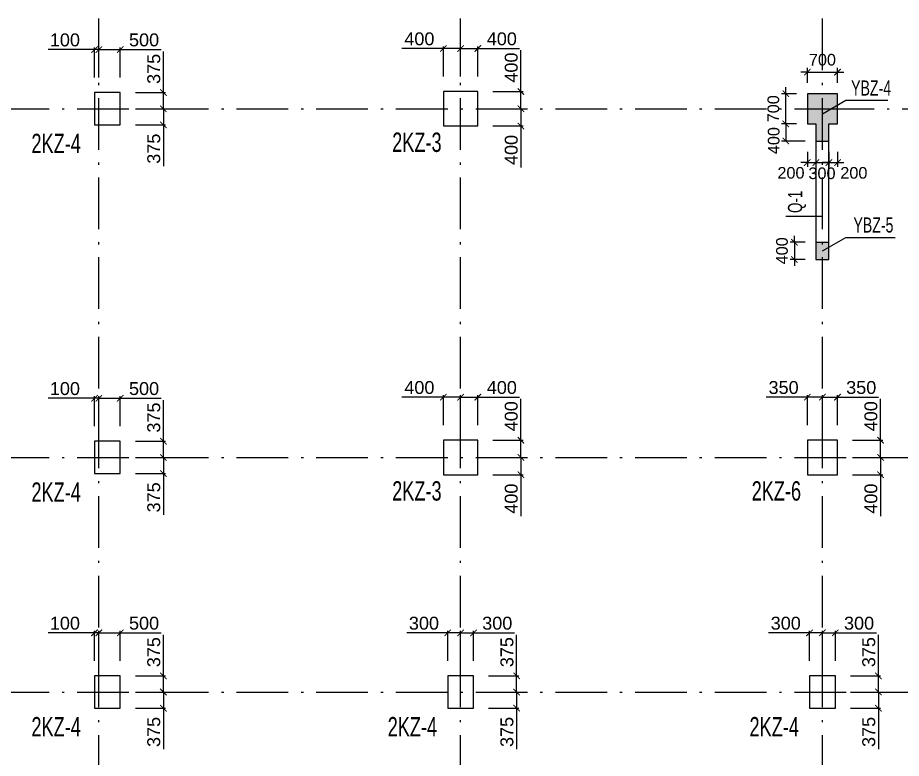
# Model space of a CAD drawing. Header units: millimetres. Extents: x -3831 to 465700, y 39900 to 106100.
# Drawn here: x 9717 to 30232, y 75460 to 92667 of the extents above; entities that cross this region are included whole.
import ezdxf

# ---------------------------------------------------------------- set-up
doc = ezdxf.new("R2010")
doc.units = ezdxf.units.MM
doc.linetypes.add('线型2', pattern=[1850, 1200, -300, 50, -300])
for name, color, linetype in [('BZ-name', 160, 'Continuous'), ('column_dim', 90, 'Continuous'), ('DOTE', 10, '线型2'), ('WALL-Beam', 80, 'Continuous'), ('wall_dim', 60, 'Continuous'), ('WALL_INFO', 130, 'Continuous')]:
    doc.layers.add(name, color=color, linetype=linetype)
for name, color, linetype, lineweight in [('S_Cl', 2, 'Continuous', 25), ('S_ColumFocus', 2, 'Continuous', 9), ('S_ConcWall', 3, 'Continuous', 25)]:
    doc.layers.add(name, color=color, linetype=linetype, lineweight=lineweight)
doc.styles.get("Standard").update_dxf_attribs({"font": 'arial.ttf'})
doc.styles.add('xxxx', font='RIF.ttf')
doc.dimstyles.new('ISO-25', dxfattribs={"dimtxt": 2.5, "dimasz": 2.5, "dimexe": 1.25, "dimexo": 0.625, "dimtad": 1, "dimtxsty": 'Standard', "dimcen": 2.5, "dimadec": 0, "dimazin": 0, "dimtfac": 1, "dimtmove": 0, "dimatfit": 3, "dimfxl": 1, "dimarcsym": 0})

# ---------------------------------------------------------------- blocks, each defined once
blk = doc.blocks.new('_ArchTick')
at = {"color": 0, "linetype": 'ByBlock', "const_width": 0.15}
blk.add_lwpolyline([(-0.5, -0.5), (0.5, 0.5)], dxfattribs=at)
blk = doc.blocks.new('*D212')
at = {"layer": 'Defpoints', "color": 0, "transparency": 16777216}
for p in [(28750, 91400), (28050, 90900), (28750, 90900)]:
    blk.add_point(p, dxfattribs=at)
at = {"layer": 'wall_dim', "color": 0, "lineweight": -2, "transparency": 16777216}
for p, q in [((28050, 91150), (28050, 91499)), ((28750, 91150), (28750, 91499)), ((28050, 91400), (27900, 91400)), ((28050, 91400), (28750, 91400)), ((28750, 91400), (28900, 91400))]:
    blk.add_line(p, q, dxfattribs=at)
at = {"layer": 'wall_dim', "color": 0, "lineweight": -2, "transparency": 16777216, "xscale": 150, "yscale": 150, "zscale": 150}
blk.add_blockref('_ArchTick', (28050, 91400), dxfattribs=at)
at = {"layer": 'wall_dim', "color": 0, "lineweight": -2, "transparency": 16777216, "xscale": 150, "yscale": 150, "zscale": 150, "rotation": 180}
blk.add_blockref('_ArchTick', (28750, 91400), dxfattribs=at)
at = {"layer": 'wall_dim', "color": 7, "transparency": 16777216, "insert": (28400, 91688), "char_height": 270, "attachment_point": 5}
blk.add_mtext('700', dxfattribs=at)
blk = doc.blocks.new('*D213')
at = {"layer": 'Defpoints', "color": 0, "transparency": 16777216}
for p in [(27550, 90900), (28050, 90900), (28050, 90200)]:
    blk.add_point(p, dxfattribs=at)
at = {"layer": 'wall_dim', "color": 0, "lineweight": -2, "transparency": 16777216}
for p, q in [((27800, 90900), (27451, 90900)), ((27550, 90900), (27550, 91050)), ((27550, 90200), (27550, 90900)), ((27800, 90200), (27451, 90200)), ((27550, 90200), (27550, 90050))]:
    blk.add_line(p, q, dxfattribs=at)
at = {"layer": 'wall_dim', "color": 0, "lineweight": -2, "transparency": 16777216, "xscale": 150, "yscale": 150, "zscale": 150}
for p, rotation in [((27550, 90900), 270), ((27550, 90200), 90)]:
    blk.add_blockref('_ArchTick', p, dxfattribs=dict(at, rotation=rotation))
at = {"layer": 'wall_dim', "color": 7, "transparency": 16777216, "insert": (27262, 90550), "char_height": 270, "attachment_point": 5, "rotation": 90}
blk.add_mtext('700', dxfattribs=at)
blk = doc.blocks.new('*D214')
at = {"layer": 'Defpoints', "color": 0, "transparency": 16777216}
for p in [(28050, 90200), (27550, 89800), (28250, 89800)]:
    blk.add_point(p, dxfattribs=at)
at = {"layer": 'wall_dim', "color": 0, "lineweight": -2, "transparency": 16777216}
for p, q in [((27800, 90200), (27451, 90200)), ((27550, 90200), (27550, 89800)), ((28000, 89800), (27451, 89800))]:
    blk.add_line(p, q, dxfattribs=at)
at = {"layer": 'wall_dim', "color": 0, "lineweight": -2, "transparency": 16777216, "xscale": 150, "yscale": 150, "zscale": 150}
for p, rotation in [((27550, 90200), 90), ((27550, 89800), 270)]:
    blk.add_blockref('_ArchTick', p, dxfattribs=dict(at, rotation=rotation))
at = {"layer": 'wall_dim', "color": 7, "transparency": 16777216, "insert": (27270, 89810), "char_height": 270, "attachment_point": 5, "rotation": 90}
blk.add_mtext('400', dxfattribs=at)
blk = doc.blocks.new('*D198')
at = {"layer": 'Defpoints', "color": 0, "transparency": 16777216}
for p in [(28050, 89800), (28250, 89800), (28250, 89300)]:
    blk.add_point(p, dxfattribs=at)
at = {"layer": 'wall_dim', "color": 0, "lineweight": -2, "transparency": 16777216}
for p, q in [((28050, 89550), (28050, 89201)), ((28250, 89550), (28250, 89201)), ((28050, 89300), (27900, 89300)), ((28050, 89300), (28250, 89300)), ((28250, 89300), (28400, 89300))]:
    blk.add_line(p, q, dxfattribs=at)
at = {"layer": 'wall_dim', "color": 0, "lineweight": -2, "transparency": 16777216, "xscale": 150, "yscale": 150, "zscale": 150}
blk.add_blockref('_ArchTick', (28050, 89300), dxfattribs=at)
at = {"layer": 'wall_dim', "color": 0, "lineweight": -2, "transparency": 16777216, "xscale": 150, "yscale": 150, "zscale": 150, "rotation": 180}
blk.add_blockref('_ArchTick', (28250, 89300), dxfattribs=at)
at = {"layer": 'wall_dim', "color": 7, "transparency": 16777216, "insert": (27670, 89060), "char_height": 270, "attachment_point": 5}
blk.add_mtext('200', dxfattribs=at)
blk = doc.blocks.new('*D215')
at = {"layer": 'Defpoints', "color": 0, "transparency": 16777216}
for p in [(28250, 89800), (28550, 89800), (28550, 89300)]:
    blk.add_point(p, dxfattribs=at)
at = {"layer": 'wall_dim', "color": 0, "lineweight": -2, "transparency": 16777216}
for p, q in [((28250, 89550), (28250, 89201)), ((28550, 89550), (28550, 89201)), ((28250, 89300), (28550, 89300))]:
    blk.add_line(p, q, dxfattribs=at)
at = {"layer": 'wall_dim', "color": 0, "lineweight": -2, "transparency": 16777216, "xscale": 150, "yscale": 150, "zscale": 150, "rotation": 180}
blk.add_blockref('_ArchTick', (28250, 89300), dxfattribs=at)
at = {"layer": 'wall_dim', "color": 0, "lineweight": -2, "transparency": 16777216, "xscale": 150, "yscale": 150, "zscale": 150}
blk.add_blockref('_ArchTick', (28550, 89300), dxfattribs=at)
at = {"layer": 'wall_dim', "color": 7, "transparency": 16777216, "insert": (28390, 89050), "char_height": 270, "attachment_point": 5}
blk.add_mtext('300', dxfattribs=at)
blk = doc.blocks.new('*D216')
at = {"layer": 'Defpoints', "color": 0, "transparency": 16777216}
for p in [(28550, 89800), (28750, 89800), (28750, 89300)]:
    blk.add_point(p, dxfattribs=at)
at = {"layer": 'wall_dim', "color": 0, "lineweight": -2, "transparency": 16777216}
for p, q in [((28550, 89550), (28550, 89201)), ((28750, 89550), (28750, 89201)), ((28550, 89300), (28400, 89300)), ((28550, 89300), (28750, 89300)), ((28750, 89300), (28900, 89300))]:
    blk.add_line(p, q, dxfattribs=at)
at = {"layer": 'wall_dim', "color": 0, "lineweight": -2, "transparency": 16777216, "xscale": 150, "yscale": 150, "zscale": 150}
blk.add_blockref('_ArchTick', (28550, 89300), dxfattribs=at)
at = {"layer": 'wall_dim', "color": 0, "lineweight": -2, "transparency": 16777216, "xscale": 150, "yscale": 150, "zscale": 150, "rotation": 180}
blk.add_blockref('_ArchTick', (28750, 89300), dxfattribs=at)
at = {"layer": 'wall_dim', "color": 7, "transparency": 16777216, "insert": (29130, 89060), "char_height": 270, "attachment_point": 5}
blk.add_mtext('200', dxfattribs=at)
blk = doc.blocks.new('*D217')
at = {"layer": 'Defpoints', "color": 0, "transparency": 16777216}
for p in [(28250, 87450), (27750, 87050), (28250, 87050)]:
    blk.add_point(p, dxfattribs=at)
at = {"layer": 'wall_dim', "color": 0, "lineweight": -2, "transparency": 16777216}
for p, q in [((28000, 87450), (27651, 87450)), ((27750, 87450), (27750, 87600)), ((27750, 87450), (27750, 87050)), ((28000, 87050), (27651, 87050)), ((27750, 87050), (27750, 86900))]:
    blk.add_line(p, q, dxfattribs=at)
at = {"layer": 'wall_dim', "color": 0, "lineweight": -2, "transparency": 16777216, "xscale": 150, "yscale": 150, "zscale": 150}
for p, rotation in [((27750, 87450), 270), ((27750, 87050), 90)]:
    blk.add_blockref('_ArchTick', p, dxfattribs=dict(at, rotation=rotation))
at = {"layer": 'wall_dim', "color": 7, "transparency": 16777216, "insert": (27462, 87250), "char_height": 270, "attachment_point": 5, "rotation": 90}
blk.add_mtext('400', dxfattribs=at)
blk = doc.blocks.new('*D1526')
at = {"layer": 'column_dim', "color": 0, "lineweight": -2, "transparency": 16777216}
for p, q in [((29100, 82450), (29800, 82450)), ((29750, 82450), (29750, 82050)), ((29100, 82050), (29800, 82050)), ((29750, 82050), (29750, 81086))]:
    blk.add_line(p, q, dxfattribs=at)
at = {"layer": 'Defpoints', "color": 0, "transparency": 16777216}
for p in [(28750, 82450), (29750, 82450), (28750, 82050)]:
    blk.add_point(p, dxfattribs=at)
at = {"layer": 'column_dim', "color": 0, "lineweight": -2, "transparency": 16777216, "xscale": 150, "yscale": 150, "zscale": 150}
for p, rotation in [((29750, 82450), 90), ((29750, 82050), 270)]:
    blk.add_blockref('_ArchTick', p, dxfattribs=dict(at, rotation=rotation))
at = {"layer": 'column_dim', "color": 7, "transparency": 16777216, "insert": (29527, 81493), "char_height": 300, "attachment_point": 5, "rotation": 90}
blk.add_mtext('400', dxfattribs=at)
blk = doc.blocks.new('*D1527')
at = {"layer": 'column_dim', "color": 0, "lineweight": -2, "transparency": 16777216}
for p, q in [((29750, 82850), (29750, 83814)), ((29100, 82850), (29800, 82850)), ((29750, 82450), (29750, 82850)), ((29100, 82450), (29800, 82450))]:
    blk.add_line(p, q, dxfattribs=at)
at = {"layer": 'Defpoints', "color": 0, "transparency": 16777216}
for p in [(28750, 82850), (28750, 82450), (29750, 82450)]:
    blk.add_point(p, dxfattribs=at)
at = {"layer": 'column_dim', "color": 0, "lineweight": -2, "transparency": 16777216, "xscale": 150, "yscale": 150, "zscale": 150}
for p, rotation in [((29750, 82850), 90), ((29750, 82450), 270)]:
    blk.add_blockref('_ArchTick', p, dxfattribs=dict(at, rotation=rotation))
at = {"layer": 'column_dim', "color": 7, "transparency": 16777216, "insert": (29527, 83407), "char_height": 300, "attachment_point": 5, "rotation": 90}
blk.add_mtext('400', dxfattribs=at)
blk = doc.blocks.new('*D1528')
at = {"layer": 'column_dim', "color": 0, "lineweight": -2, "transparency": 16777216}
for p, q in [((28400, 83200), (28400, 83900)), ((28400, 83850), (28750, 83850)), ((28750, 83200), (28750, 83900)), ((28750, 83850), (29702, 83850))]:
    blk.add_line(p, q, dxfattribs=at)
at = {"layer": 'Defpoints', "color": 0, "transparency": 16777216}
for p in [(28400, 83850), (28400, 82850), (28750, 82850)]:
    blk.add_point(p, dxfattribs=at)
at = {"layer": 'column_dim', "color": 0, "lineweight": -2, "transparency": 16777216, "xscale": 150, "yscale": 150, "zscale": 150, "rotation": 180}
blk.add_blockref('_ArchTick', (28400, 83850), dxfattribs=at)
at = {"layer": 'column_dim', "color": 0, "lineweight": -2, "transparency": 16777216, "xscale": 150, "yscale": 150, "zscale": 150}
blk.add_blockref('_ArchTick', (28750, 83850), dxfattribs=at)
at = {"layer": 'column_dim', "color": 7, "transparency": 16777216, "insert": (29301, 84073), "char_height": 300, "attachment_point": 5}
blk.add_mtext('350', dxfattribs=at)
blk = doc.blocks.new('*D1529')
at = {"layer": 'column_dim', "color": 0, "lineweight": -2, "transparency": 16777216}
for p, q in [((28050, 83850), (27098, 83850)), ((28050, 83200), (28050, 83900)), ((28400, 83850), (28050, 83850)), ((28400, 83200), (28400, 83900))]:
    blk.add_line(p, q, dxfattribs=at)
at = {"layer": 'Defpoints', "color": 0, "transparency": 16777216}
for p in [(28400, 83850), (28050, 82850), (28400, 82850)]:
    blk.add_point(p, dxfattribs=at)
at = {"layer": 'column_dim', "color": 0, "lineweight": -2, "transparency": 16777216, "xscale": 150, "yscale": 150, "zscale": 150, "rotation": 180}
blk.add_blockref('_ArchTick', (28050, 83850), dxfattribs=at)
at = {"layer": 'column_dim', "color": 0, "lineweight": -2, "transparency": 16777216, "xscale": 150, "yscale": 150, "zscale": 150}
blk.add_blockref('_ArchTick', (28400, 83850), dxfattribs=at)
at = {"layer": 'column_dim', "color": 7, "transparency": 16777216, "insert": (27499, 84073), "char_height": 300, "attachment_point": 5}
blk.add_mtext('350', dxfattribs=at)
blk = doc.blocks.new('*D1530')
at = {"layer": 'column_dim', "color": 0, "lineweight": -2, "transparency": 16777216}
for p, q in [((29050, 77000), (29750, 77000)), ((29700, 77000), (29700, 76625)), ((29050, 76625), (29750, 76625)), ((29700, 76625), (29700, 75670))]:
    blk.add_line(p, q, dxfattribs=at)
at = {"layer": 'Defpoints', "color": 0, "transparency": 16777216}
for p in [(28700, 77000), (29700, 77000), (28700, 76625)]:
    blk.add_point(p, dxfattribs=at)
at = {"layer": 'column_dim', "color": 0, "lineweight": -2, "transparency": 16777216, "xscale": 150, "yscale": 150, "zscale": 150}
for p, rotation in [((29700, 77000), 90), ((29700, 76625), 270)]:
    blk.add_blockref('_ArchTick', p, dxfattribs=dict(at, rotation=rotation))
at = {"layer": 'column_dim', "color": 7, "transparency": 16777216, "insert": (29477, 76073), "char_height": 300, "attachment_point": 5, "rotation": 90}
blk.add_mtext('375', dxfattribs=at)
blk = doc.blocks.new('*D1531')
at = {"layer": 'column_dim', "color": 0, "lineweight": -2, "transparency": 16777216}
for p, q in [((29700, 77375), (29700, 78330)), ((29050, 77375), (29750, 77375)), ((29700, 77000), (29700, 77375)), ((29050, 77000), (29750, 77000))]:
    blk.add_line(p, q, dxfattribs=at)
at = {"layer": 'Defpoints', "color": 0, "transparency": 16777216}
for p in [(28700, 77375), (28700, 77000), (29700, 77000)]:
    blk.add_point(p, dxfattribs=at)
at = {"layer": 'column_dim', "color": 0, "lineweight": -2, "transparency": 16777216, "xscale": 150, "yscale": 150, "zscale": 150}
for p, rotation in [((29700, 77375), 90), ((29700, 77000), 270)]:
    blk.add_blockref('_ArchTick', p, dxfattribs=dict(at, rotation=rotation))
at = {"layer": 'column_dim', "color": 7, "transparency": 16777216, "insert": (29477, 77927), "char_height": 300, "attachment_point": 5, "rotation": 90}
blk.add_mtext('375', dxfattribs=at)
blk = doc.blocks.new('*D1532')
at = {"layer": 'column_dim', "color": 0, "lineweight": -2, "transparency": 16777216}
for p, q in [((28400, 77725), (28400, 78425)), ((28400, 78375), (28700, 78375)), ((28700, 77725), (28700, 78425)), ((28700, 78375), (29652, 78375))]:
    blk.add_line(p, q, dxfattribs=at)
at = {"layer": 'Defpoints', "color": 0, "transparency": 16777216}
for p in [(28400, 78375), (28400, 77375), (28700, 77375)]:
    blk.add_point(p, dxfattribs=at)
at = {"layer": 'column_dim', "color": 0, "lineweight": -2, "transparency": 16777216, "xscale": 150, "yscale": 150, "zscale": 150, "rotation": 180}
blk.add_blockref('_ArchTick', (28400, 78375), dxfattribs=at)
at = {"layer": 'column_dim', "color": 0, "lineweight": -2, "transparency": 16777216, "xscale": 150, "yscale": 150, "zscale": 150}
blk.add_blockref('_ArchTick', (28700, 78375), dxfattribs=at)
at = {"layer": 'column_dim', "color": 7, "transparency": 16777216, "insert": (29251, 78598), "char_height": 300, "attachment_point": 5}
blk.add_mtext('300', dxfattribs=at)
blk = doc.blocks.new('*D1533')
at = {"layer": 'column_dim', "color": 0, "lineweight": -2, "transparency": 16777216}
for p, q in [((28100, 78375), (27148, 78375)), ((28100, 77725), (28100, 78425)), ((28400, 78375), (28100, 78375)), ((28400, 77725), (28400, 78425))]:
    blk.add_line(p, q, dxfattribs=at)
at = {"layer": 'Defpoints', "color": 0, "transparency": 16777216}
for p in [(28400, 78375), (28100, 77375), (28400, 77375)]:
    blk.add_point(p, dxfattribs=at)
at = {"layer": 'column_dim', "color": 0, "lineweight": -2, "transparency": 16777216, "xscale": 150, "yscale": 150, "zscale": 150, "rotation": 180}
blk.add_blockref('_ArchTick', (28100, 78375), dxfattribs=at)
at = {"layer": 'column_dim', "color": 0, "lineweight": -2, "transparency": 16777216, "xscale": 150, "yscale": 150, "zscale": 150}
blk.add_blockref('_ArchTick', (28400, 78375), dxfattribs=at)
at = {"layer": 'column_dim', "color": 7, "transparency": 16777216, "insert": (27549, 78598), "char_height": 300, "attachment_point": 5}
blk.add_mtext('300', dxfattribs=at)
blk = doc.blocks.new('*D1554')
at = {"layer": 'column_dim', "color": 0, "lineweight": -2, "transparency": 16777216}
for p, q in [((20750, 90550), (21450, 90550)), ((21400, 90550), (21400, 90150)), ((20750, 90150), (21450, 90150)), ((21400, 90150), (21400, 89186))]:
    blk.add_line(p, q, dxfattribs=at)
at = {"layer": 'Defpoints', "color": 0, "transparency": 16777216}
for p in [(20400, 90550), (21400, 90550), (20400, 90150)]:
    blk.add_point(p, dxfattribs=at)
at = {"layer": 'column_dim', "color": 0, "lineweight": -2, "transparency": 16777216, "xscale": 150, "yscale": 150, "zscale": 150}
for p, rotation in [((21400, 90550), 90), ((21400, 90150), 270)]:
    blk.add_blockref('_ArchTick', p, dxfattribs=dict(at, rotation=rotation))
at = {"layer": 'column_dim', "color": 7, "transparency": 16777216, "insert": (21177, 89593), "char_height": 300, "attachment_point": 5, "rotation": 90}
blk.add_mtext('400', dxfattribs=at)
blk = doc.blocks.new('*D1555')
at = {"layer": 'column_dim', "color": 0, "lineweight": -2, "transparency": 16777216}
for p, q in [((21400, 90950), (21400, 91914)), ((20750, 90950), (21450, 90950)), ((21400, 90550), (21400, 90950)), ((20750, 90550), (21450, 90550))]:
    blk.add_line(p, q, dxfattribs=at)
at = {"layer": 'Defpoints', "color": 0, "transparency": 16777216}
for p in [(20400, 90950), (20400, 90550), (21400, 90550)]:
    blk.add_point(p, dxfattribs=at)
at = {"layer": 'column_dim', "color": 0, "lineweight": -2, "transparency": 16777216, "xscale": 150, "yscale": 150, "zscale": 150}
for p, rotation in [((21400, 90950), 90), ((21400, 90550), 270)]:
    blk.add_blockref('_ArchTick', p, dxfattribs=dict(at, rotation=rotation))
at = {"layer": 'column_dim', "color": 7, "transparency": 16777216, "insert": (21177, 91507), "char_height": 300, "attachment_point": 5, "rotation": 90}
blk.add_mtext('400', dxfattribs=at)
blk = doc.blocks.new('*D1556')
at = {"layer": 'column_dim', "color": 0, "lineweight": -2, "transparency": 16777216}
for p, q in [((20000, 91300), (20000, 92000)), ((20000, 91950), (20400, 91950)), ((20400, 91300), (20400, 92000)), ((20400, 91950), (21364, 91950))]:
    blk.add_line(p, q, dxfattribs=at)
at = {"layer": 'Defpoints', "color": 0, "transparency": 16777216}
for p in [(20000, 91950), (20000, 90950), (20400, 90950)]:
    blk.add_point(p, dxfattribs=at)
at = {"layer": 'column_dim', "color": 0, "lineweight": -2, "transparency": 16777216, "xscale": 150, "yscale": 150, "zscale": 150, "rotation": 180}
blk.add_blockref('_ArchTick', (20000, 91950), dxfattribs=at)
at = {"layer": 'column_dim', "color": 0, "lineweight": -2, "transparency": 16777216, "xscale": 150, "yscale": 150, "zscale": 150}
blk.add_blockref('_ArchTick', (20400, 91950), dxfattribs=at)
at = {"layer": 'column_dim', "color": 7, "transparency": 16777216, "insert": (20957, 92173), "char_height": 300, "attachment_point": 5}
blk.add_mtext('400', dxfattribs=at)
blk = doc.blocks.new('*D1557')
at = {"layer": 'column_dim', "color": 0, "lineweight": -2, "transparency": 16777216}
for p, q in [((19600, 91950), (18636, 91950)), ((19600, 91300), (19600, 92000)), ((20000, 91950), (19600, 91950)), ((20000, 91300), (20000, 92000))]:
    blk.add_line(p, q, dxfattribs=at)
at = {"layer": 'Defpoints', "color": 0, "transparency": 16777216}
for p in [(20000, 91950), (19600, 90950), (20000, 90950)]:
    blk.add_point(p, dxfattribs=at)
at = {"layer": 'column_dim', "color": 0, "lineweight": -2, "transparency": 16777216, "xscale": 150, "yscale": 150, "zscale": 150, "rotation": 180}
blk.add_blockref('_ArchTick', (19600, 91950), dxfattribs=at)
at = {"layer": 'column_dim', "color": 0, "lineweight": -2, "transparency": 16777216, "xscale": 150, "yscale": 150, "zscale": 150}
blk.add_blockref('_ArchTick', (20000, 91950), dxfattribs=at)
at = {"layer": 'column_dim', "color": 7, "transparency": 16777216, "insert": (19043, 92173), "char_height": 300, "attachment_point": 5}
blk.add_mtext('400', dxfattribs=at)
blk = doc.blocks.new('*D1558')
at = {"layer": 'column_dim', "color": 0, "lineweight": -2, "transparency": 16777216}
for p, q in [((20750, 82450), (21450, 82450)), ((21400, 82450), (21400, 82050)), ((20750, 82050), (21450, 82050)), ((21400, 82050), (21400, 81086))]:
    blk.add_line(p, q, dxfattribs=at)
at = {"layer": 'Defpoints', "color": 0, "transparency": 16777216}
for p in [(20400, 82450), (21400, 82450), (20400, 82050)]:
    blk.add_point(p, dxfattribs=at)
at = {"layer": 'column_dim', "color": 0, "lineweight": -2, "transparency": 16777216, "xscale": 150, "yscale": 150, "zscale": 150}
for p, rotation in [((21400, 82450), 90), ((21400, 82050), 270)]:
    blk.add_blockref('_ArchTick', p, dxfattribs=dict(at, rotation=rotation))
at = {"layer": 'column_dim', "color": 7, "transparency": 16777216, "insert": (21177, 81493), "char_height": 300, "attachment_point": 5, "rotation": 90}
blk.add_mtext('400', dxfattribs=at)
blk = doc.blocks.new('*D1559')
at = {"layer": 'column_dim', "color": 0, "lineweight": -2, "transparency": 16777216}
for p, q in [((21400, 82850), (21400, 83814)), ((20750, 82850), (21450, 82850)), ((21400, 82450), (21400, 82850)), ((20750, 82450), (21450, 82450))]:
    blk.add_line(p, q, dxfattribs=at)
at = {"layer": 'Defpoints', "color": 0, "transparency": 16777216}
for p in [(20400, 82850), (20400, 82450), (21400, 82450)]:
    blk.add_point(p, dxfattribs=at)
at = {"layer": 'column_dim', "color": 0, "lineweight": -2, "transparency": 16777216, "xscale": 150, "yscale": 150, "zscale": 150}
for p, rotation in [((21400, 82850), 90), ((21400, 82450), 270)]:
    blk.add_blockref('_ArchTick', p, dxfattribs=dict(at, rotation=rotation))
at = {"layer": 'column_dim', "color": 7, "transparency": 16777216, "insert": (21177, 83407), "char_height": 300, "attachment_point": 5, "rotation": 90}
blk.add_mtext('400', dxfattribs=at)
blk = doc.blocks.new('*D1560')
at = {"layer": 'column_dim', "color": 0, "lineweight": -2, "transparency": 16777216}
for p, q in [((20000, 83200), (20000, 83900)), ((20000, 83850), (20400, 83850)), ((20400, 83200), (20400, 83900)), ((20400, 83850), (21364, 83850))]:
    blk.add_line(p, q, dxfattribs=at)
at = {"layer": 'Defpoints', "color": 0, "transparency": 16777216}
for p in [(20000, 83850), (20000, 82850), (20400, 82850)]:
    blk.add_point(p, dxfattribs=at)
at = {"layer": 'column_dim', "color": 0, "lineweight": -2, "transparency": 16777216, "xscale": 150, "yscale": 150, "zscale": 150, "rotation": 180}
blk.add_blockref('_ArchTick', (20000, 83850), dxfattribs=at)
at = {"layer": 'column_dim', "color": 0, "lineweight": -2, "transparency": 16777216, "xscale": 150, "yscale": 150, "zscale": 150}
blk.add_blockref('_ArchTick', (20400, 83850), dxfattribs=at)
at = {"layer": 'column_dim', "color": 7, "transparency": 16777216, "insert": (20957, 84073), "char_height": 300, "attachment_point": 5}
blk.add_mtext('400', dxfattribs=at)
blk = doc.blocks.new('*D1561')
at = {"layer": 'column_dim', "color": 0, "lineweight": -2, "transparency": 16777216}
for p, q in [((19600, 83850), (18636, 83850)), ((19600, 83200), (19600, 83900)), ((20000, 83850), (19600, 83850)), ((20000, 83200), (20000, 83900))]:
    blk.add_line(p, q, dxfattribs=at)
at = {"layer": 'Defpoints', "color": 0, "transparency": 16777216}
for p in [(20000, 83850), (19600, 82850), (20000, 82850)]:
    blk.add_point(p, dxfattribs=at)
at = {"layer": 'column_dim', "color": 0, "lineweight": -2, "transparency": 16777216, "xscale": 150, "yscale": 150, "zscale": 150, "rotation": 180}
blk.add_blockref('_ArchTick', (19600, 83850), dxfattribs=at)
at = {"layer": 'column_dim', "color": 0, "lineweight": -2, "transparency": 16777216, "xscale": 150, "yscale": 150, "zscale": 150}
blk.add_blockref('_ArchTick', (20000, 83850), dxfattribs=at)
at = {"layer": 'column_dim', "color": 7, "transparency": 16777216, "insert": (19043, 84073), "char_height": 300, "attachment_point": 5}
blk.add_mtext('400', dxfattribs=at)
blk = doc.blocks.new('*D1562')
at = {"layer": 'column_dim', "color": 0, "lineweight": -2, "transparency": 16777216}
for p, q in [((20650, 77000), (21350, 77000)), ((21300, 77000), (21300, 76625)), ((20650, 76625), (21350, 76625)), ((21300, 76625), (21300, 75670))]:
    blk.add_line(p, q, dxfattribs=at)
at = {"layer": 'Defpoints', "color": 0, "transparency": 16777216}
for p in [(20300, 77000), (21300, 77000), (20300, 76625)]:
    blk.add_point(p, dxfattribs=at)
at = {"layer": 'column_dim', "color": 0, "lineweight": -2, "transparency": 16777216, "xscale": 150, "yscale": 150, "zscale": 150}
for p, rotation in [((21300, 77000), 90), ((21300, 76625), 270)]:
    blk.add_blockref('_ArchTick', p, dxfattribs=dict(at, rotation=rotation))
at = {"layer": 'column_dim', "color": 7, "transparency": 16777216, "insert": (21077, 76073), "char_height": 300, "attachment_point": 5, "rotation": 90}
blk.add_mtext('375', dxfattribs=at)
blk = doc.blocks.new('*D1563')
at = {"layer": 'column_dim', "color": 0, "lineweight": -2, "transparency": 16777216}
for p, q in [((21300, 77375), (21300, 78330)), ((20650, 77375), (21350, 77375)), ((21300, 77000), (21300, 77375)), ((20650, 77000), (21350, 77000))]:
    blk.add_line(p, q, dxfattribs=at)
at = {"layer": 'Defpoints', "color": 0, "transparency": 16777216}
for p in [(20300, 77375), (20300, 77000), (21300, 77000)]:
    blk.add_point(p, dxfattribs=at)
at = {"layer": 'column_dim', "color": 0, "lineweight": -2, "transparency": 16777216, "xscale": 150, "yscale": 150, "zscale": 150}
for p, rotation in [((21300, 77375), 90), ((21300, 77000), 270)]:
    blk.add_blockref('_ArchTick', p, dxfattribs=dict(at, rotation=rotation))
at = {"layer": 'column_dim', "color": 7, "transparency": 16777216, "insert": (21077, 77927), "char_height": 300, "attachment_point": 5, "rotation": 90}
blk.add_mtext('375', dxfattribs=at)
blk = doc.blocks.new('*D1564')
at = {"layer": 'column_dim', "color": 0, "lineweight": -2, "transparency": 16777216}
for p, q in [((20000, 77725), (20000, 78425)), ((20000, 78375), (20300, 78375)), ((20300, 77725), (20300, 78425)), ((20300, 78375), (21252, 78375))]:
    blk.add_line(p, q, dxfattribs=at)
at = {"layer": 'Defpoints', "color": 0, "transparency": 16777216}
for p in [(20000, 78375), (20000, 77375), (20300, 77375)]:
    blk.add_point(p, dxfattribs=at)
at = {"layer": 'column_dim', "color": 0, "lineweight": -2, "transparency": 16777216, "xscale": 150, "yscale": 150, "zscale": 150, "rotation": 180}
blk.add_blockref('_ArchTick', (20000, 78375), dxfattribs=at)
at = {"layer": 'column_dim', "color": 0, "lineweight": -2, "transparency": 16777216, "xscale": 150, "yscale": 150, "zscale": 150}
blk.add_blockref('_ArchTick', (20300, 78375), dxfattribs=at)
at = {"layer": 'column_dim', "color": 7, "transparency": 16777216, "insert": (20851, 78598), "char_height": 300, "attachment_point": 5}
blk.add_mtext('300', dxfattribs=at)
blk = doc.blocks.new('*D1565')
at = {"layer": 'column_dim', "color": 0, "lineweight": -2, "transparency": 16777216}
for p, q in [((19700, 78375), (18748, 78375)), ((19700, 77725), (19700, 78425)), ((20000, 78375), (19700, 78375)), ((20000, 77725), (20000, 78425))]:
    blk.add_line(p, q, dxfattribs=at)
at = {"layer": 'Defpoints', "color": 0, "transparency": 16777216}
for p in [(20000, 78375), (19700, 77375), (20000, 77375)]:
    blk.add_point(p, dxfattribs=at)
at = {"layer": 'column_dim', "color": 0, "lineweight": -2, "transparency": 16777216, "xscale": 150, "yscale": 150, "zscale": 150, "rotation": 180}
blk.add_blockref('_ArchTick', (19700, 78375), dxfattribs=at)
at = {"layer": 'column_dim', "color": 0, "lineweight": -2, "transparency": 16777216, "xscale": 150, "yscale": 150, "zscale": 150}
blk.add_blockref('_ArchTick', (20000, 78375), dxfattribs=at)
at = {"layer": 'column_dim', "color": 7, "transparency": 16777216, "insert": (19149, 78598), "char_height": 300, "attachment_point": 5}
blk.add_mtext('300', dxfattribs=at)
blk = doc.blocks.new('*D1582')
at = {"layer": 'column_dim', "color": 0, "lineweight": -2, "transparency": 16777216}
for p, q in [((11600, 91275), (11600, 91975)), ((11600, 91925), (12100, 91925)), ((12100, 91275), (12100, 91975)), ((12100, 91925), (13052, 91925))]:
    blk.add_line(p, q, dxfattribs=at)
at = {"layer": 'Defpoints', "color": 0, "transparency": 16777216}
for p in [(11600, 91925), (11600, 90925), (12100, 90925)]:
    blk.add_point(p, dxfattribs=at)
at = {"layer": 'column_dim', "color": 0, "lineweight": -2, "transparency": 16777216, "xscale": 150, "yscale": 150, "zscale": 150, "rotation": 180}
blk.add_blockref('_ArchTick', (11600, 91925), dxfattribs=at)
at = {"layer": 'column_dim', "color": 0, "lineweight": -2, "transparency": 16777216, "xscale": 150, "yscale": 150, "zscale": 150}
blk.add_blockref('_ArchTick', (12100, 91925), dxfattribs=at)
at = {"layer": 'column_dim', "color": 7, "transparency": 16777216, "insert": (12651, 92148), "char_height": 300, "attachment_point": 5}
blk.add_mtext('500', dxfattribs=at)
blk = doc.blocks.new('*D1583')
at = {"layer": 'column_dim', "color": 0, "lineweight": -2, "transparency": 16777216}
for p, q in [((11500, 91925), (10426, 91925)), ((11500, 91275), (11500, 91975)), ((11600, 91925), (11500, 91925)), ((11600, 91275), (11600, 91975)), ((11600, 91925), (11750, 91925))]:
    blk.add_line(p, q, dxfattribs=at)
at = {"layer": 'Defpoints', "color": 0, "transparency": 16777216}
for p in [(11600, 91925), (11500, 90925), (11600, 90925)]:
    blk.add_point(p, dxfattribs=at)
at = {"layer": 'column_dim', "color": 0, "lineweight": -2, "transparency": 16777216, "xscale": 150, "yscale": 150, "zscale": 150}
blk.add_blockref('_ArchTick', (11500, 91925), dxfattribs=at)
at = {"layer": 'column_dim', "color": 0, "lineweight": -2, "transparency": 16777216, "xscale": 150, "yscale": 150, "zscale": 150, "rotation": 180}
blk.add_blockref('_ArchTick', (11600, 91925), dxfattribs=at)
at = {"layer": 'column_dim', "color": 7, "transparency": 16777216, "insert": (10813, 92148), "char_height": 300, "attachment_point": 5}
blk.add_mtext('100', dxfattribs=at)
blk = doc.blocks.new('*D1584')
at = {"layer": 'column_dim', "color": 0, "lineweight": -2, "transparency": 16777216}
for p, q in [((12450, 90550), (13150, 90550)), ((13100, 90550), (13100, 90175)), ((12450, 90175), (13150, 90175)), ((13100, 90175), (13100, 89220))]:
    blk.add_line(p, q, dxfattribs=at)
at = {"layer": 'Defpoints', "color": 0, "transparency": 16777216}
for p in [(12100, 90550), (13100, 90550), (12100, 90175)]:
    blk.add_point(p, dxfattribs=at)
at = {"layer": 'column_dim', "color": 0, "lineweight": -2, "transparency": 16777216, "xscale": 150, "yscale": 150, "zscale": 150}
for p, rotation in [((13100, 90550), 90), ((13100, 90175), 270)]:
    blk.add_blockref('_ArchTick', p, dxfattribs=dict(at, rotation=rotation))
at = {"layer": 'column_dim', "color": 7, "transparency": 16777216, "insert": (12877, 89623), "char_height": 300, "attachment_point": 5, "rotation": 90}
blk.add_mtext('375', dxfattribs=at)
blk = doc.blocks.new('*D1585')
at = {"layer": 'column_dim', "color": 0, "lineweight": -2, "transparency": 16777216}
for p, q in [((13100, 90925), (13100, 91880)), ((12450, 90925), (13150, 90925)), ((13100, 90550), (13100, 90925)), ((12450, 90550), (13150, 90550))]:
    blk.add_line(p, q, dxfattribs=at)
at = {"layer": 'Defpoints', "color": 0, "transparency": 16777216}
for p in [(12100, 90925), (12100, 90550), (13100, 90550)]:
    blk.add_point(p, dxfattribs=at)
at = {"layer": 'column_dim', "color": 0, "lineweight": -2, "transparency": 16777216, "xscale": 150, "yscale": 150, "zscale": 150}
for p, rotation in [((13100, 90925), 90), ((13100, 90550), 270)]:
    blk.add_blockref('_ArchTick', p, dxfattribs=dict(at, rotation=rotation))
at = {"layer": 'column_dim', "color": 7, "transparency": 16777216, "insert": (12877, 91477), "char_height": 300, "attachment_point": 5, "rotation": 90}
blk.add_mtext('375', dxfattribs=at)
blk = doc.blocks.new('*D1586')
at = {"layer": 'column_dim', "color": 0, "lineweight": -2, "transparency": 16777216}
for p, q in [((11600, 83175), (11600, 83875)), ((11600, 83825), (12100, 83825)), ((12100, 83175), (12100, 83875)), ((12100, 83825), (13052, 83825))]:
    blk.add_line(p, q, dxfattribs=at)
at = {"layer": 'Defpoints', "color": 0, "transparency": 16777216}
for p in [(11600, 83825), (11600, 82825), (12100, 82825)]:
    blk.add_point(p, dxfattribs=at)
at = {"layer": 'column_dim', "color": 0, "lineweight": -2, "transparency": 16777216, "xscale": 150, "yscale": 150, "zscale": 150, "rotation": 180}
blk.add_blockref('_ArchTick', (11600, 83825), dxfattribs=at)
at = {"layer": 'column_dim', "color": 0, "lineweight": -2, "transparency": 16777216, "xscale": 150, "yscale": 150, "zscale": 150}
blk.add_blockref('_ArchTick', (12100, 83825), dxfattribs=at)
at = {"layer": 'column_dim', "color": 7, "transparency": 16777216, "insert": (12651, 84048), "char_height": 300, "attachment_point": 5}
blk.add_mtext('500', dxfattribs=at)
blk = doc.blocks.new('*D1587')
at = {"layer": 'column_dim', "color": 0, "lineweight": -2, "transparency": 16777216}
for p, q in [((11500, 83825), (10426, 83825)), ((11500, 83175), (11500, 83875)), ((11600, 83825), (11500, 83825)), ((11600, 83175), (11600, 83875)), ((11600, 83825), (11750, 83825))]:
    blk.add_line(p, q, dxfattribs=at)
at = {"layer": 'Defpoints', "color": 0, "transparency": 16777216}
for p in [(11600, 83825), (11500, 82825), (11600, 82825)]:
    blk.add_point(p, dxfattribs=at)
at = {"layer": 'column_dim', "color": 0, "lineweight": -2, "transparency": 16777216, "xscale": 150, "yscale": 150, "zscale": 150}
blk.add_blockref('_ArchTick', (11500, 83825), dxfattribs=at)
at = {"layer": 'column_dim', "color": 0, "lineweight": -2, "transparency": 16777216, "xscale": 150, "yscale": 150, "zscale": 150, "rotation": 180}
blk.add_blockref('_ArchTick', (11600, 83825), dxfattribs=at)
at = {"layer": 'column_dim', "color": 7, "transparency": 16777216, "insert": (10813, 84048), "char_height": 300, "attachment_point": 5}
blk.add_mtext('100', dxfattribs=at)
blk = doc.blocks.new('*D1588')
at = {"layer": 'column_dim', "color": 0, "lineweight": -2, "transparency": 16777216}
for p, q in [((12450, 82450), (13150, 82450)), ((13100, 82450), (13100, 82075)), ((12450, 82075), (13150, 82075)), ((13100, 82075), (13100, 81120))]:
    blk.add_line(p, q, dxfattribs=at)
at = {"layer": 'Defpoints', "color": 0, "transparency": 16777216}
for p in [(12100, 82450), (13100, 82450), (12100, 82075)]:
    blk.add_point(p, dxfattribs=at)
at = {"layer": 'column_dim', "color": 0, "lineweight": -2, "transparency": 16777216, "xscale": 150, "yscale": 150, "zscale": 150}
for p, rotation in [((13100, 82450), 90), ((13100, 82075), 270)]:
    blk.add_blockref('_ArchTick', p, dxfattribs=dict(at, rotation=rotation))
at = {"layer": 'column_dim', "color": 7, "transparency": 16777216, "insert": (12877, 81523), "char_height": 300, "attachment_point": 5, "rotation": 90}
blk.add_mtext('375', dxfattribs=at)
blk = doc.blocks.new('*D1589')
at = {"layer": 'column_dim', "color": 0, "lineweight": -2, "transparency": 16777216}
for p, q in [((13100, 82825), (13100, 83780)), ((12450, 82825), (13150, 82825)), ((13100, 82450), (13100, 82825)), ((12450, 82450), (13150, 82450))]:
    blk.add_line(p, q, dxfattribs=at)
at = {"layer": 'Defpoints', "color": 0, "transparency": 16777216}
for p in [(12100, 82825), (12100, 82450), (13100, 82450)]:
    blk.add_point(p, dxfattribs=at)
at = {"layer": 'column_dim', "color": 0, "lineweight": -2, "transparency": 16777216, "xscale": 150, "yscale": 150, "zscale": 150}
for p, rotation in [((13100, 82825), 90), ((13100, 82450), 270)]:
    blk.add_blockref('_ArchTick', p, dxfattribs=dict(at, rotation=rotation))
at = {"layer": 'column_dim', "color": 7, "transparency": 16777216, "insert": (12877, 83377), "char_height": 300, "attachment_point": 5, "rotation": 90}
blk.add_mtext('375', dxfattribs=at)
blk = doc.blocks.new('*D1590')
at = {"layer": 'column_dim', "color": 0, "lineweight": -2, "transparency": 16777216}
for p, q in [((11600, 77725), (11600, 78425)), ((11600, 78375), (12100, 78375)), ((12100, 77725), (12100, 78425)), ((12100, 78375), (13052, 78375))]:
    blk.add_line(p, q, dxfattribs=at)
at = {"layer": 'Defpoints', "color": 0, "transparency": 16777216}
for p in [(11600, 78375), (11600, 77375), (12100, 77375)]:
    blk.add_point(p, dxfattribs=at)
at = {"layer": 'column_dim', "color": 0, "lineweight": -2, "transparency": 16777216, "xscale": 150, "yscale": 150, "zscale": 150, "rotation": 180}
blk.add_blockref('_ArchTick', (11600, 78375), dxfattribs=at)
at = {"layer": 'column_dim', "color": 0, "lineweight": -2, "transparency": 16777216, "xscale": 150, "yscale": 150, "zscale": 150}
blk.add_blockref('_ArchTick', (12100, 78375), dxfattribs=at)
at = {"layer": 'column_dim', "color": 7, "transparency": 16777216, "insert": (12651, 78598), "char_height": 300, "attachment_point": 5}
blk.add_mtext('500', dxfattribs=at)
blk = doc.blocks.new('*D1591')
at = {"layer": 'column_dim', "color": 0, "lineweight": -2, "transparency": 16777216}
for p, q in [((11500, 78375), (10426, 78375)), ((11500, 77725), (11500, 78425)), ((11600, 78375), (11500, 78375)), ((11600, 77725), (11600, 78425)), ((11600, 78375), (11750, 78375))]:
    blk.add_line(p, q, dxfattribs=at)
at = {"layer": 'Defpoints', "color": 0, "transparency": 16777216}
for p in [(11600, 78375), (11500, 77375), (11600, 77375)]:
    blk.add_point(p, dxfattribs=at)
at = {"layer": 'column_dim', "color": 0, "lineweight": -2, "transparency": 16777216, "xscale": 150, "yscale": 150, "zscale": 150}
blk.add_blockref('_ArchTick', (11500, 78375), dxfattribs=at)
at = {"layer": 'column_dim', "color": 0, "lineweight": -2, "transparency": 16777216, "xscale": 150, "yscale": 150, "zscale": 150, "rotation": 180}
blk.add_blockref('_ArchTick', (11600, 78375), dxfattribs=at)
at = {"layer": 'column_dim', "color": 7, "transparency": 16777216, "insert": (10813, 78598), "char_height": 300, "attachment_point": 5}
blk.add_mtext('100', dxfattribs=at)
blk = doc.blocks.new('*D1592')
at = {"layer": 'column_dim', "color": 0, "lineweight": -2, "transparency": 16777216}
for p, q in [((12450, 77000), (13150, 77000)), ((13100, 77000), (13100, 76625)), ((12450, 76625), (13150, 76625)), ((13100, 76625), (13100, 75670))]:
    blk.add_line(p, q, dxfattribs=at)
at = {"layer": 'Defpoints', "color": 0, "transparency": 16777216}
for p in [(12100, 77000), (13100, 77000), (12100, 76625)]:
    blk.add_point(p, dxfattribs=at)
at = {"layer": 'column_dim', "color": 0, "lineweight": -2, "transparency": 16777216, "xscale": 150, "yscale": 150, "zscale": 150}
for p, rotation in [((13100, 77000), 90), ((13100, 76625), 270)]:
    blk.add_blockref('_ArchTick', p, dxfattribs=dict(at, rotation=rotation))
at = {"layer": 'column_dim', "color": 7, "transparency": 16777216, "insert": (12877, 76073), "char_height": 300, "attachment_point": 5, "rotation": 90}
blk.add_mtext('375', dxfattribs=at)
blk = doc.blocks.new('*D1593')
at = {"layer": 'column_dim', "color": 0, "lineweight": -2, "transparency": 16777216}
for p, q in [((13100, 77375), (13100, 78330)), ((12450, 77375), (13150, 77375)), ((13100, 77000), (13100, 77375)), ((12450, 77000), (13150, 77000))]:
    blk.add_line(p, q, dxfattribs=at)
at = {"layer": 'Defpoints', "color": 0, "transparency": 16777216}
for p in [(12100, 77375), (12100, 77000), (13100, 77000)]:
    blk.add_point(p, dxfattribs=at)
at = {"layer": 'column_dim', "color": 0, "lineweight": -2, "transparency": 16777216, "xscale": 150, "yscale": 150, "zscale": 150}
for p, rotation in [((13100, 77375), 90), ((13100, 77000), 270)]:
    blk.add_blockref('_ArchTick', p, dxfattribs=dict(at, rotation=rotation))
at = {"layer": 'column_dim', "color": 7, "transparency": 16777216, "insert": (12877, 77927), "char_height": 300, "attachment_point": 5, "rotation": 90}
blk.add_mtext('375', dxfattribs=at)

msp = doc.modelspace()

# ---------------------------------------------------------------- hatches: boundary and pattern name
at = {"layer": 'WALL-Beam', "true_color": 0x636466}
h = msp.add_hatch(color=251, dxfattribs=at)
h.dxf.hatch_style = 1
h.paths.add_polyline_path([(28550, 90200), (28750, 90200), (28750, 90900), (28050, 90900), (28050, 90200), (28250, 90200), (28250, 89800), (28550, 89800)])
h = msp.add_hatch(color=251, dxfattribs=at)
h.dxf.hatch_style = 1
h.paths.add_polyline_path([(28550, 87450), (28250, 87450), (28250, 87050), (28550, 87050)])

# ---------------------------------------------------------------- linework, layer by layer
at = {"layer": 'BZ-name'}
for points in [[(28400, 90435.29492), (28941.26562, 90747.79492), (29916.26562, 90747.79492)], [(28400, 87250), (28941.26562, 87562.5), (30091.26562, 87562.5)]]:
    msp.add_lwpolyline(points, dxfattribs=at)
at = {"layer": 'DOTE'}
for p, q in [((11600, 60000), (11600, 101300)), ((20000, 60000), (20000, 101300)), ((28400, 60000), (28400, 101300)), ((0, 90550), (28400, 90550)), ((28400, 90550), (72500, 90550)), ((0, 82450), (72500, 82450)), ((0, 77000), (72500, 77000))]:
    msp.add_line(p, q, dxfattribs=at)
at = {"layer": 'S_Cl'}
for points in [[(12100, 90175), (12100, 90925), (11500, 90925), (11500, 90175)], [(20400, 90150), (20400, 90950), (19600, 90950), (19600, 90150)], [(12100, 82075), (12100, 82825), (11500, 82825), (11500, 82075)], [(20400, 82050), (20400, 82850), (19600, 82850), (19600, 82050)], [(28750, 82050), (28750, 82850), (28050, 82850), (28050, 82050)], [(12100, 76625), (12100, 77375), (11500, 77375), (11500, 76625)], [(20300, 76625), (20300, 77375), (19700, 77375), (19700, 76625)], [(28700, 76625), (28700, 77375), (28100, 77375), (28100, 76625)]]:
    msp.add_lwpolyline(points, close=True, dxfattribs=at)
at = {"layer": 'S_ConcWall'}
for p, q in [((28750, 90900), (28050, 90900)), ((28050, 90900), (28050, 90200)), ((28750, 90200), (28750, 90900)), ((28050, 90200), (28250, 90200)), ((28250, 90200), (28250, 87050)), ((28550, 87050), (28550, 90200)), ((28550, 90200), (28750, 90200)), ((28250, 89800), (28550, 89800)), ((28250, 87450), (28550, 87450)), ((28250, 87050), (28550, 87050))]:
    msp.add_line(p, q, dxfattribs=at)
at = {"layer": 'WALL_INFO'}
msp.add_line((28400, 88050), (27550, 88050), dxfattribs=at)

# ---------------------------------------------------------------- texts
at = {"layer": 'BZ-name', "char_height": 350, "attachment_point": 5, "style": 'xxxx'}
for s, insert, width in [('{\\W0.7;YBZ-4}', (29531.01562, 91032.79492), 770.5), ('{\\W0.7;YBZ-5}', (29584.57812, 87847.5), 1013.375)]:
    msp.add_mtext(s, dxfattribs=dict(at, insert=insert, width=width))
at = {"layer": 'S_ColumFocus', "char_height": 450, "attachment_point": 5, "style": 'xxxx'}
for s, insert, width in [('{\\W0.7;2KZ-4}', (10609.73346, 89744.37245), 837.5), ('{\\W0.7;2KZ-3}', (18985.10846, 89769.37245), 988.25), ('{\\W0.7;2KZ-4}', (10609.73346, 81644.37245), 837.5), ('{\\W0.7;2KZ-3}', (18985.10846, 81669.37245), 988.25), ('{\\W0.7;2KZ-6}', (27330.92096, 81669.37245), 979.875), ('{\\W0.7;2KZ-4}', (10609.73346, 76194.37245), 837.5), ('{\\W0.7;2KZ-4}', (18880.92096, 76194.37245), 979.875), ('{\\W0.7;2KZ-4}', (27280.92096, 76194.37245), 979.875)]:
    msp.add_mtext(s, dxfattribs=dict(at, insert=insert, width=width))
at = {"layer": 'WALL_INFO', "insert": (27600, 88130), "char_height": 330, "width": 206.3338065, "attachment_point": 1, "rotation": 89.999998465, "style": 'xxxx'}
msp.add_mtext('\\W0.7000;Q-1', dxfattribs=at)

# ---------------------------------------------------------------- dimensions: what is measured, and where the dimension line sits
at = {"layer": 'column_dim'}
for p1, p2, distance, picture, middle in [((11500, 90925), (11600, 90925), 1000, '*D1583', (10813.21965, 92148.1719)), ((12100, 90925), (11600, 90925), -1000, '*D1582', (12650.90041, 92148.1719)), ((19600, 90950), (20000, 90950), 1000, '*D1557', (19043.06276, 92173.1719)), ((20400, 90950), (20000, 90950), -1000, '*D1556', (20956.93724, 92173.1719)), ((20400, 90950), (20400, 90550), 1000, '*D1555', (21176.8281, 91506.93724)), ((12100, 90925), (12100, 90550), 1000, '*D1585', (12876.72578, 91477.4352)), ((12100, 90175), (12100, 90550), -1000, '*D1584', (12876.72578, 89622.5648)), ((20400, 90150), (20400, 90550), -1000, '*D1554', (21176.8281, 89593.06276)), ((11500, 82825), (11600, 82825), 1000, '*D1587', (10813.21965, 84048.1719)), ((12100, 82825), (11600, 82825), -1000, '*D1586', (12650.90041, 84048.1719)), ((19600, 82850), (20000, 82850), 1000, '*D1561', (19043.06276, 84073.1719)), ((20400, 82850), (20000, 82850), -1000, '*D1560', (20956.93724, 84073.1719)), ((28050, 82850), (28400, 82850), 1000, '*D1529', (27499.20191, 84073.27422)), ((28750, 82850), (28400, 82850), -1000, '*D1528', (29300.79809, 84073.27422)), ((12100, 82825), (12100, 82450), 1000, '*D1589', (12876.72578, 83377.4352)), ((20400, 82850), (20400, 82450), 1000, '*D1559', (21176.8281, 83406.93724)), ((28750, 82850), (28750, 82450), 1000, '*D1527', (29526.8281, 83406.93724)), ((12100, 82075), (12100, 82450), -1000, '*D1588', (12876.72578, 81522.5648)), ((20400, 82050), (20400, 82450), -1000, '*D1558', (21176.8281, 81493.06276)), ((28750, 82050), (28750, 82450), -1000, '*D1526', (29526.8281, 81493.06276)), ((11500, 77375), (11600, 77375), 1000, '*D1591', (10813.21965, 78598.1719)), ((12100, 77375), (11600, 77375), -1000, '*D1590', (12650.90041, 78598.1719)), ((19700, 77375), (20000, 77375), 1000, '*D1565', (19149.20191, 78598.27422)), ((20300, 77375), (20000, 77375), -1000, '*D1564', (20850.79809, 78598.27422)), ((28100, 77375), (28400, 77375), 1000, '*D1533', (27549.20191, 78598.27422)), ((28700, 77375), (28400, 77375), -1000, '*D1532', (29250.79809, 78598.27422)), ((12100, 77375), (12100, 77000), 1000, '*D1593', (12876.72578, 77927.4352)), ((20300, 77375), (20300, 77000), 1000, '*D1563', (21076.72578, 77927.4352)), ((28700, 77375), (28700, 77000), 1000, '*D1531', (29476.72578, 77927.4352)), ((12100, 76625), (12100, 77000), -1000, '*D1592', (12876.72578, 76072.5648)), ((20300, 76625), (20300, 77000), -1000, '*D1562', (21076.72578, 76072.5648)), ((28700, 76625), (28700, 77000), -1000, '*D1530', (29476.72578, 76072.5648))]:
    dim = msp.add_aligned_dim(p1=p1, p2=p2, distance=distance, dimstyle='ISO-25', override={"dimtxt": 300, "dimasz": 150, "dimexe": 50, "dimexo": 350, "dimgap": 70, "dimjust": 1, "dimblk1": 'ArchTick', "dimblk2": 'ArchTick', "dimsah": 1, "dimclrt": 7}, dxfattribs=at)
    dim.commit()
    dim.dimension.update_dxf_attribs({"geometry": picture, "text_midpoint": middle})
at = {"layer": 'wall_dim'}
dim = msp.add_linear_dim(base=(28750, 91400), p1=(28050, 90900), p2=(28750, 90900), dimstyle='ISO-25', override={"dimtxt": 270, "dimasz": 150, "dimexe": 99, "dimexo": 250, "dimgap": 150, "dimblk1": 'ArchTick', "dimblk2": 'ArchTick', "dimsah": 1, "dimclrt": 7, "dimtix": 1, "dimtofl": 1, "dimtmove": 2}, dxfattribs=at)
dim.commit()
dim.dimension.update_dxf_attribs({"geometry": '*D212', "text_midpoint": (28400, 91687.85471)})
for base, p1, p2, picture, middle in [((27550, 90900), (28050, 90200), (28050, 90900), '*D213', (27262.14529, 90550)), ((27750, 87050), (28250, 87450), (28250, 87050), '*D217', (27462.14529, 87250))]:
    dim = msp.add_linear_dim(base=base, p1=p1, p2=p2, angle=90, dimstyle='ISO-25', override={"dimtxt": 270, "dimasz": 150, "dimexe": 99, "dimexo": 250, "dimgap": 150, "dimblk1": 'ArchTick', "dimblk2": 'ArchTick', "dimsah": 1, "dimclrt": 7, "dimtix": 1, "dimtofl": 1, "dimtmove": 2}, dxfattribs=at)
    dim.commit()
    dim.dimension.update_dxf_attribs({"geometry": picture, "text_midpoint": middle})
dim = msp.add_linear_dim(base=(27550, 89800), p1=(28050, 90200), p2=(28250, 89800), angle=90, dimstyle='ISO-25', override={"dimtxt": 270, "dimasz": 150, "dimexe": 99, "dimexo": 250, "dimgap": 150, "dimblk1": 'ArchTick', "dimblk2": 'ArchTick', "dimsah": 1, "dimclrt": 7, "dimtix": 1, "dimtmove": 2}, dxfattribs=at)
dim.commit()
dim.dimension.update_dxf_attribs({"geometry": '*D214', "text_midpoint": (27270, 89810), "dimtype": 160})
for base, p1, p2, picture, middle in [((28250, 89300), (28050, 89800), (28250, 89800), '*D198', (27670, 89060)), ((28550, 89300), (28250, 89800), (28550, 89800), '*D215', (28390, 89050)), ((28750, 89300), (28550, 89800), (28750, 89800), '*D216', (29130, 89060))]:
    dim = msp.add_linear_dim(base=base, p1=p1, p2=p2, dimstyle='ISO-25', override={"dimtxt": 270, "dimasz": 150, "dimexe": 99, "dimexo": 250, "dimgap": 150, "dimblk1": 'ArchTick', "dimblk2": 'ArchTick', "dimsah": 1, "dimclrt": 7, "dimtix": 1, "dimtmove": 2}, dxfattribs=at)
    dim.commit()
    dim.dimension.update_dxf_attribs({"geometry": picture, "text_midpoint": middle, "dimtype": 160})

doc.saveas('drawing.dxf')
